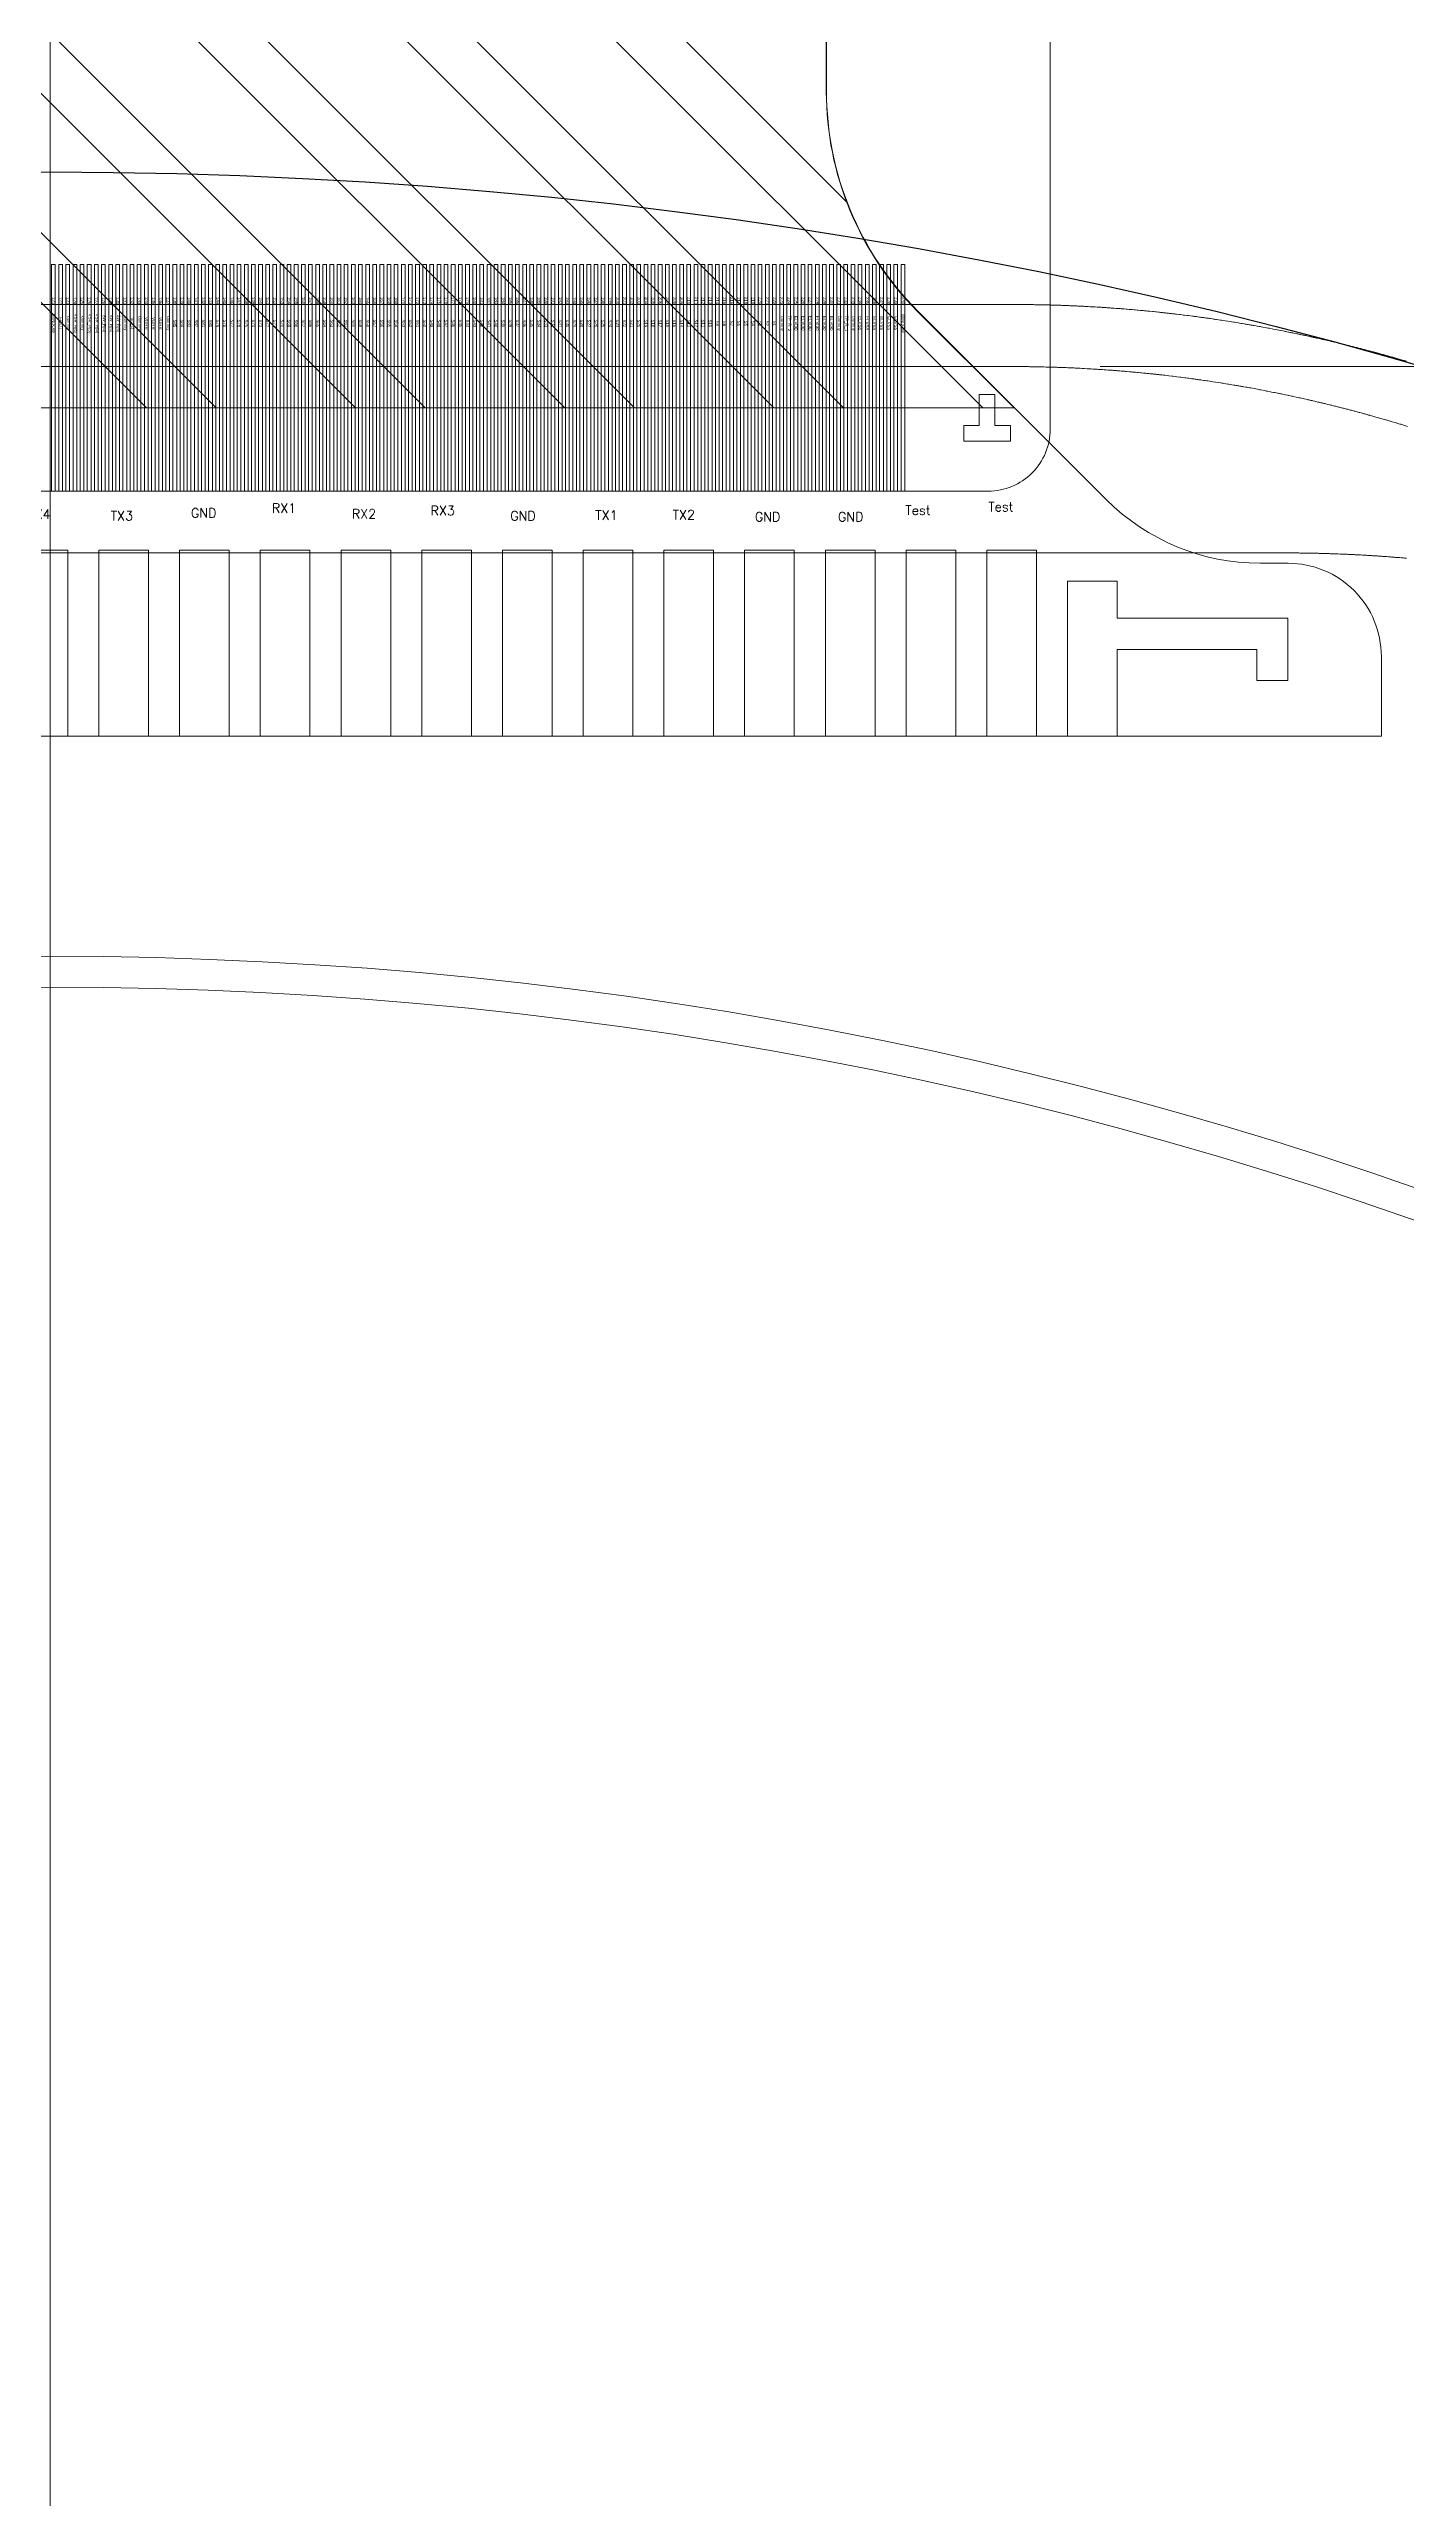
# Model space of a CAD drawing. Header units: millimetres. Extents: x 1403 to 2381, y 158 to 387.
# Drawn here: x 2272.39 to 2276.76, y 289.68 to 297.57 of the extents above; entities that cross this region are included whole.
import ezdxf
from ezdxf.enums import TextEntityAlignment as Align
from ezdxf.lldxf.tags import DXFTag

# ---------------------------------------------------------------- set-up
doc = ezdxf.new("R2010")
doc.units = ezdxf.units.MM
doc.layers.get('0').update_dxf_attribs({"lineweight": 5})
doc.layers.get('Defpoints').update_dxf_attribs({"lineweight": 5})
for name, color, linetype, lineweight in [('COF', 2, 'Continuous', 5), ('DIM', 3, 'Continuous', 5), ('Encap', 210, 'Continuous', 5), ('FPC', 50, 'Continuous', 5), ('ITO', 2, 'Continuous', 5), ('lens', 6, 'Continuous', 13)]:
    doc.layers.add(name, color=color, linetype=linetype, lineweight=lineweight)
doc.layers.add('COVER LENS', color=6, linetype='Continuous')
doc.styles.add('MBC_Arial_Font', font='arial.ttf')
doc.styles.add('RD', font='ROMAND.shx', dxfattribs={"width": 0.8})
doc.styles.get("Standard").update_dxf_attribs({"font": 'txt', "bigfont": 'gbcbig.shx'})
tags = doc.linetypes.add('CENTER', pattern=[0.6, 0.375, -0.075, 0.075, -0.075]).pattern_tags.tags
tags[10:11] = [DXFTag(74, 4), DXFTag(75, 0), DXFTag(340, '0'), DXFTag(46, 1.0), DXFTag(50, 0.0), DXFTag(44, 0.0), DXFTag(45, 0.0)]
tags[8:9] = [DXFTag(74, 4), DXFTag(75, 0), DXFTag(340, '0'), DXFTag(46, 1.0), DXFTag(50, 0.0), DXFTag(44, 0.0), DXFTag(45, 0.0)]
tags[6:7] = [DXFTag(74, 4), DXFTag(75, 0), DXFTag(340, '0'), DXFTag(46, 1.0), DXFTag(50, 0.0), DXFTag(44, 0.0), DXFTag(45, 0.0)]
tags[4:5] = [DXFTag(74, 4), DXFTag(75, 0), DXFTag(340, '0'), DXFTag(46, 1.0), DXFTag(50, 0.0), DXFTag(44, 0.0), DXFTag(45, 0.0)]
doc.dimstyles.new('DIM', dxfattribs={"dimtxt": 1.5, "dimasz": 0.8, "dimexe": 0, "dimexo": 0.5, "dimgap": 0.11, "dimtad": 0, "dimzin": 1, "dimdsep": 46, "dimtxsty": 'RD', "dimcen": 0, "dimclrd": 256, "dimclre": 256, "dimclrt": 256, "dimadec": 0, "dimazin": 0, "dimtm": 1e-09, "dimtfac": 1, "dimtofl": 0, "dimtmove": 0, "dimatfit": 3, "dimfxl": 1, "dimlwe": -1, "dimarcsym": 0})

# ---------------------------------------------------------------- blocks, each defined once
blk = doc.blocks.new('R104A3M-001-PNL-V01-C')
at = {"layer": 'Encap', "color": 1, "linetype": 'CENTER', "lineweight": 5}
blk.add_line((264.9483, 289.9158), (264.9483, 340.9087), dxfattribs=at)
at = {"layer": 'Encap', "linetype": 'Continuous', "lineweight": 5}
blk.add_lwpolyline([(260.9506, 329.9855), (268.9443, 329.9855), (268.9475, 329.9854), (268.9605, 329.9854), (268.9638, 329.9853), (268.9703, 329.9853), (268.9735, 329.9852), (268.98, 329.9852), (268.9833, 329.9851), (268.9865, 329.9851), (268.9898, 329.985), (268.993, 329.985), (268.9963, 329.9849), (268.9995, 329.9849), (269.0028, 329.9848), (269.006, 329.9848), (269.0093, 329.9847), (269.0125, 329.9846), (269.0158, 329.9846), (269.019, 329.9845), (269.0223, 329.9844), (269.0255, 329.9844), (269.0288, 329.9843), (269.032, 329.9842), (269.0353, 329.9841), (269.0385, 329.9841), (269.0417, 329.984), (269.045, 329.9839), (269.0482, 329.9838), (269.0515, 329.9837), (269.0547, 329.9836), (269.058, 329.9835), (269.0612, 329.9834), (269.0645, 329.9833), (269.0677, 329.9832), (269.071, 329.9831), (269.0742, 329.983), (269.0775, 329.9829), (269.0807, 329.9828), (269.084, 329.9827), (269.0872, 329.9826), (269.0905, 329.9824), (269.0937, 329.9823), (269.097, 329.9822), (269.1034, 329.982), (269.1067, 329.9818), (269.1099, 329.9817), (269.1132, 329.9816), (269.1164, 329.9814), (269.1197, 329.9813), (269.1229, 329.9811), (269.1262, 329.981), (269.1294, 329.9808), (269.1327, 329.9807), (269.1359, 329.9805), (269.1392, 329.9804), (269.1424, 329.9802), (269.1456, 329.9801), (269.1489, 329.9799), (269.1521, 329.9798), (269.1554, 329.9796), (269.1586, 329.9794), (269.1619, 329.9793), (269.1651, 329.9791), (269.1684, 329.9789), (269.1748, 329.9785), (269.1781, 329.9784), (269.1813, 329.9782), (269.1846, 329.978), (269.1878, 329.9778), (269.1911, 329.9776), (269.1975, 329.9772), (269.2008, 329.977), (269.204, 329.9768), (269.2073, 329.9766), (269.2105, 329.9764), (269.2138, 329.9762), (269.2202, 329.9758), (269.2235, 329.9756), (269.2267, 329.9754), (269.23, 329.9751), (269.2332, 329.9749), (269.2365, 329.9747), (269.2397, 329.9745), (269.2429, 329.9742), (269.2462, 329.974), (269.2494, 329.9738), (269.2527, 329.9735), (269.2591, 329.9731), (269.2624, 329.9728), (269.2656, 329.9726), (269.2689, 329.9723), (269.2721, 329.9721), (269.2753, 329.9718), (269.2786, 329.9716), (269.2818, 329.9713), (269.2851, 329.9711), (269.2915, 329.9705), (269.2948, 329.9703), (269.3012, 329.9697), (269.3045, 329.9695), (269.3077, 329.9692), (269.311, 329.9689), (269.3174, 329.9683)], dxfattribs=at)
at = {"layer": 'Encap', "linetype": 'CENTER', "lineweight": 5}
blk.add_circle((264.9483, 315.4122), 13.175, dxfattribs=at)
at = {"layer": 'ITO', "linetype": 'Continuous', "lineweight": 5}
blk.add_lwpolyline([(269.3166, 330.6028), (269.3135, 330.6037), (269.3104, 330.6047), (269.3042, 330.6065), (269.301, 330.6074), (269.2886, 330.611), (269.2854, 330.6119), (269.2792, 330.6137), (269.2761, 330.6145), (269.2729, 330.6154), (269.2636, 330.6181), (269.2604, 330.619), (269.2573, 330.6198), (269.2542, 330.6207), (269.251, 330.6216), (269.2479, 330.6224), (269.2448, 330.6233), (269.2416, 330.6242), (269.2385, 330.625), (269.2354, 330.6259), (269.2322, 330.6267), (269.2291, 330.6276), (269.226, 330.6284), (269.2228, 330.6293), (269.2197, 330.6301), (269.2166, 330.631), (269.2134, 330.6318), (269.2103, 330.6327), (269.2071, 330.6335), (269.204, 330.6343), (269.2009, 330.6352), (269.1977, 330.636), (269.1946, 330.6368), (269.1914, 330.6377), (269.1852, 330.6393), (269.182, 330.6401), (269.1789, 330.641), (269.1757, 330.6418), (269.1726, 330.6426), (269.1694, 330.6434), (269.1663, 330.6442), (269.1631, 330.645), (269.16, 330.6458), (269.1568, 330.6466), (269.1537, 330.6474), (269.1505, 330.6482), (269.1474, 330.649), (269.1442, 330.6498), (269.1411, 330.6506), (269.1379, 330.6514), (269.1348, 330.6522), (269.1316, 330.653), (269.1285, 330.6537), (269.1253, 330.6545), (269.1222, 330.6553), (269.119, 330.6561), (269.1159, 330.6568), (269.1095, 330.6584), (269.1064, 330.6591), (269.1032, 330.6599), (269.1001, 330.6607), (269.0969, 330.6614), (269.0938, 330.6622), (269.0906, 330.6629), (269.0874, 330.6637), (269.0843, 330.6644), (269.0811, 330.6652), (269.0779, 330.6659), (269.0748, 330.6667), (269.0716, 330.6674), (269.0685, 330.6682), (269.0621, 330.6696), (269.059, 330.6704), (269.0526, 330.6718), (269.0495, 330.6725), (269.0463, 330.6733), (269.0431, 330.674), (269.04, 330.6747), (269.0304, 330.6768), (269.0273, 330.6775), (269.0241, 330.6782), (269.0209, 330.679), (269.0178, 330.6797), (269.0114, 330.6811), (269.0082, 330.6817), (269.0051, 330.6824), (268.9955, 330.6845), (268.9924, 330.6852), (268.9892, 330.6859), (268.986, 330.6865), (268.9828, 330.6872), (268.9797, 330.6879), (268.9765, 330.6886), (268.9733, 330.6892), (268.9669, 330.6906), (268.9638, 330.6912), (268.9574, 330.6926), (268.9542, 330.6932), (268.951, 330.6939), (268.9478, 330.6945), (268.9447, 330.6952), (268.9415, 330.6958), (268.9383, 330.6965), (268.9319, 330.6977), (268.9287, 330.6984), (268.9256, 330.699), (268.9224, 330.6996), (268.9192, 330.7003), (268.9096, 330.7021), (268.9064, 330.7028), (268.9, 330.704), (268.8969, 330.7046), (268.8873, 330.7064), (268.8841, 330.7071), (268.8745, 330.7089), (268.8713, 330.7094), (268.8489, 330.7136), (268.8457, 330.7141), (268.8426, 330.7147), (268.8362, 330.7159), (268.833, 330.7164), (268.8266, 330.7176), (268.8234, 330.7181), (268.8202, 330.7187), (268.817, 330.7192), (268.8138, 330.7198), (268.8106, 330.7203), (268.8074, 330.7209), (268.8041, 330.7214), (268.8009, 330.722), (268.7977, 330.7225), (268.7945, 330.7231), (268.7881, 330.7241), (268.7849, 330.7247), (268.7785, 330.7257), (268.7753, 330.7263), (268.7625, 330.7283), (268.7593, 330.7289), (268.7529, 330.7299), (268.7496, 330.7304), (268.724, 330.7344), (268.7207, 330.7349), (268.7175, 330.7353), (268.7047, 330.7373), (268.7015, 330.7377), (268.6983, 330.7382), (268.695, 330.7387), (268.6918, 330.7391), (268.6854, 330.7401), (268.6822, 330.7405), (268.679, 330.741), (268.6757, 330.7414), (268.6725, 330.7419), (268.6693, 330.7423), (268.6661, 330.7428), (268.6629, 330.7432), (268.6597, 330.7437), (268.6564, 330.7441), (268.6532, 330.7445), (268.65, 330.745), (268.6436, 330.7458), (268.6403, 330.7463), (268.6339, 330.7471), (268.6307, 330.7476), (268.6274, 330.748), (268.6146, 330.7496), (268.6113, 330.75), (268.6017, 330.7512), (268.5984, 330.7516), (268.5888, 330.7528), (268.5855, 330.7532), (268.5759, 330.7544), (268.5726, 330.7548), (268.5694, 330.7551), (268.563, 330.7559), (268.5597, 330.7563), (268.5565, 330.7566), (268.5533, 330.757), (268.55, 330.7574), (268.5468, 330.7577), (268.5436, 330.7581), (268.5404, 330.7584), (268.5371, 330.7588), (268.5339, 330.7591), (268.5307, 330.7595), (268.5274, 330.7598), (268.5242, 330.7602), (268.521, 330.7605), (268.5177, 330.7609), (268.5113, 330.7615), (268.508, 330.7619), (268.5016, 330.7625), (268.4983, 330.7629), (268.4887, 330.7638), (268.4854, 330.7641), (268.4822, 330.7645), (268.4789, 330.7648), (268.4725, 330.7654), (268.4692, 330.7657), (268.4628, 330.7663), (268.4595, 330.7666), (268.4531, 330.7672), (268.4498, 330.7675), (268.4434, 330.7681), (268.4401, 330.7683), (268.4337, 330.7689), (268.4304, 330.7692), (268.4272, 330.7695), (268.4239, 330.7697), (268.4175, 330.7703), (268.4142, 330.7705), (268.4078, 330.7711), (268.4045, 330.7713), (268.4013, 330.7716), (268.398, 330.7718), (268.3948, 330.7721), (268.3916, 330.7723), (268.3883, 330.7726), (268.3851, 330.7728), (268.3818, 330.7731), (268.3754, 330.7735), (268.3721, 330.7738), (268.3689, 330.774), (268.3656, 330.7742), (268.3624, 330.7745), (268.3592, 330.7747), (268.3559, 330.7749), (268.3527, 330.7751), (268.3494, 330.7754), (268.3462, 330.7756), (268.3429, 330.7758), (268.3365, 330.7762), (268.3332, 330.7764), (268.33, 330.7766), (268.3267, 330.7768), (268.3235, 330.777), (268.3202, 330.7772), (268.3138, 330.7776), (268.3105, 330.7778), (268.3073, 330.778), (268.304, 330.7782), (268.3008, 330.7784), (268.2975, 330.7785), (268.2911, 330.7789), (268.2878, 330.7791), (268.2846, 330.7793), (268.2813, 330.7794), (268.2781, 330.7796), (268.2748, 330.7798), (268.2716, 330.7799), (268.2683, 330.7801), (268.2651, 330.7802), (268.2619, 330.7804), (268.2586, 330.7805), (268.2554, 330.7807), (268.2521, 330.7808), (268.2489, 330.781), (268.2456, 330.7811), (268.2424, 330.7813), (268.2391, 330.7814), (268.2359, 330.7816), (268.2326, 330.7817), (268.2294, 330.7818), (268.2261, 330.782), (268.2197, 330.7822), (268.2164, 330.7823), (268.2132, 330.7824), (268.2099, 330.7826), (268.2067, 330.7827), (268.2034, 330.7828), (268.2002, 330.7829), (268.1969, 330.783), (268.1937, 330.7831), (268.1904, 330.7832), (268.1872, 330.7833), (268.1839, 330.7834), (268.1807, 330.7835), (268.1774, 330.7836), (268.1742, 330.7837), (268.1709, 330.7838), (268.1677, 330.7839), (268.1644, 330.784), (268.1612, 330.7841), (268.158, 330.7841), (268.1547, 330.7842), (268.1515, 330.7843), (268.1482, 330.7844), (268.145, 330.7844), (268.1417, 330.7845), (268.1385, 330.7846), (268.1352, 330.7846), (268.132, 330.7847), (268.1287, 330.7848), (268.1255, 330.7848), (268.1222, 330.7849), (268.119, 330.7849), (268.1157, 330.785), (268.1125, 330.785), (268.1092, 330.7851), (268.106, 330.7851), (268.1027, 330.7852), (268.0962, 330.7852), (268.093, 330.7853), (268.0865, 330.7853), (268.0832, 330.7854), (268.0702, 330.7854), (268.067, 330.7855), (261.828, 330.7855)], dxfattribs=at)
blk = doc.blocks.new('R104A3M-001-Fom-V01-A')
at = {"layer": 'DIM', "color": 32, "lineweight": 5}
blk.add_lwpolyline([(4.3719, 14.9806), (4.3657, 14.9826), (4.3626, 14.9835), (4.3595, 14.9845), (4.3564, 14.9854), (4.3533, 14.9864), (4.3502, 14.9873), (4.3471, 14.9883), (4.3409, 14.9901), (4.3378, 14.9911), (4.3356, 14.9917), (4.3324, 14.9927), (4.3222, 14.9957), (4.3191, 14.9967), (4.3166, 14.9974), (4.3134, 14.9983), (4.3066, 15.0003), (4.3035, 15.0013), (4.301, 15.002), (4.2978, 15.0029), (4.2854, 15.0065), (4.2822, 15.0074), (4.2781, 15.0086), (4.2758, 15.0092), (4.2697, 15.0109), (4.2604, 15.0136), (4.2601, 15.0137), (4.2562, 15.0147), (4.251, 15.0162), (4.2507, 15.0163), (4.2468, 15.0173), (4.2416, 15.0188), (4.2413, 15.0189), (4.2374, 15.0199), (4.235, 15.0206), (4.2318, 15.0214), (4.228, 15.0225), (4.2257, 15.0231), (4.2225, 15.024), (4.2186, 15.025), (4.2162, 15.0257), (4.213, 15.0265), (4.2099, 15.0274), (4.2096, 15.0275), (4.2029, 15.0292), (4.2005, 15.0299), (4.2002, 15.03), (4.1943, 15.0315), (4.1911, 15.0324), (4.1877, 15.0333), (4.1816, 15.0348), (4.1785, 15.0357), (4.1782, 15.0358), (4.1751, 15.0366), (4.1719, 15.0374), (4.1688, 15.0382), (4.1656, 15.039), (4.1625, 15.0398), (4.1593, 15.0406), (4.1562, 15.0414), (4.153, 15.0422), (4.1499, 15.043), (4.1467, 15.0438), (4.1436, 15.0446), (4.1404, 15.0454), (4.1373, 15.0462), (4.137, 15.0462), (4.1339, 15.0469), (4.1278, 15.0485), (4.1247, 15.0493), (4.1244, 15.0493), (4.1213, 15.05), (4.1149, 15.0516), (4.1118, 15.0523), (4.1057, 15.0539), (4.1055, 15.0539), (4.1023, 15.0546), (4.0992, 15.0554), (4.0967, 15.056), (4.0928, 15.0569), (4.0897, 15.0576), (4.0872, 15.0583), (4.0833, 15.0591), (4.0802, 15.0599), (4.077, 15.0606), (4.0739, 15.0614), (4.0675, 15.0628), (4.0644, 15.0636), (4.0609, 15.0644), (4.0549, 15.0657), (4.0524, 15.0664), (4.0514, 15.0666), (4.0483, 15.0673), (4.0387, 15.0694), (4.0356, 15.0701), (4.0302, 15.0713), (4.0263, 15.0722), (4.0261, 15.0723), (4.0233, 15.0729), (4.0195, 15.0736), (4.0134, 15.075), (4.0038, 15.0771), (4.0011, 15.0777), (3.9979, 15.0783), (3.9911, 15.0798), (3.9884, 15.0804), (3.9852, 15.081), (3.9783, 15.0825), (3.9752, 15.0831), (3.9693, 15.0844), (3.9661, 15.085), (3.9629, 15.0857), (3.9591, 15.0864), (3.956, 15.0871), (3.9534, 15.0876), (3.9502, 15.0883), (3.9438, 15.0895), (3.9401, 15.0903), (3.9399, 15.0903), (3.9343, 15.0914), (3.9311, 15.0921), (3.9215, 15.0939), (3.9183, 15.0946), (3.9143, 15.0953), (3.9112, 15.0959), (3.8992, 15.0982), (3.896, 15.0989), (3.8924, 15.0996), (3.8892, 15.1001), (3.8668, 15.1043), (3.863, 15.1049), (3.8569, 15.106), (3.8541, 15.1066), (3.8509, 15.1071), (3.8445, 15.1083), (3.8413, 15.1088), (3.8381, 15.1094), (3.8349, 15.1099), (3.8317, 15.1105), (3.8285, 15.111), (3.8257, 15.1115), (3.8224, 15.112), (3.8188, 15.1127), (3.8156, 15.1132), (3.8124, 15.1138), (3.806, 15.1148), (3.8028, 15.1154), (3.7964, 15.1164), (3.7932, 15.117), (3.7804, 15.119), (3.7772, 15.1196), (3.7742, 15.12), (3.7709, 15.1205), (3.7453, 15.1245), (3.745, 15.1246), (3.7414, 15.125), (3.7286, 15.127), (3.7254, 15.1274), (3.7196, 15.1283), (3.7193, 15.1284), (3.7157, 15.1288), (3.7093, 15.1298), (3.7061, 15.1302), (3.7033, 15.1307), (3.7, 15.1311), (3.6964, 15.1316), (3.6932, 15.132), (3.69, 15.1325), (3.6868, 15.1329), (3.684, 15.1334), (3.6837, 15.1334), (3.6771, 15.1342), (3.6739, 15.1347), (3.6679, 15.1355), (3.6646, 15.136), (3.6578, 15.1368), (3.655, 15.1373), (3.6547, 15.1373), (3.6419, 15.1389), (3.6386, 15.1393), (3.629, 15.1405), (3.6257, 15.1409), (3.6161, 15.1421), (3.6128, 15.1425), (3.6032, 15.1437), (3.603, 15.1437), (3.5994, 15.1441), (3.5903, 15.1452), (3.5901, 15.1452), (3.5865, 15.1456), (3.5806, 15.1463), (3.5804, 15.1463), (3.5768, 15.1467), (3.5736, 15.1471), (3.5708, 15.1473), (3.5675, 15.1477), (3.5639, 15.1481), (3.561, 15.1484), (3.5577, 15.1487), (3.5542, 15.1492), (3.5514, 15.1494), (3.5481, 15.1498), (3.5417, 15.1504), (3.5384, 15.1508), (3.532, 15.1514), (3.5287, 15.1518), (3.522, 15.1524), (3.5157, 15.153), (3.5125, 15.1534), (3.5122, 15.1534), (3.5058, 15.154), (3.5025, 15.1543), (3.4961, 15.1549), (3.4928, 15.1552), (3.4864, 15.1558), (3.4831, 15.1561), (3.4797, 15.1565), (3.4764, 15.1567), (3.467, 15.1575), (3.4637, 15.1578), (3.4635, 15.1579), (3.4602, 15.1581), (3.4538, 15.1587), (3.4505, 15.1589), (3.4441, 15.1595), (3.4408, 15.1597), (3.4376, 15.16), (3.4343, 15.1602), (3.431, 15.1605), (3.428, 15.1607), (3.4247, 15.161), (3.4215, 15.1612), (3.4182, 15.1615), (3.4118, 15.1619), (3.4085, 15.1622), (3.4083, 15.1622), (3.4019, 15.1626), (3.3986, 15.1629), (3.3953, 15.1631), (3.3891, 15.1635), (3.3858, 15.1638), (3.3856, 15.1638), (3.3823, 15.164), (3.3759, 15.1644), (3.3726, 15.1646), (3.3694, 15.1648), (3.3661, 15.165), (3.3629, 15.1652), (3.3596, 15.1654), (3.3532, 15.1658), (3.3499, 15.166), (3.3467, 15.1662), (3.3434, 15.1664), (3.3433, 15.1664), (3.34, 15.1665), (3.3305, 15.1671), (3.3272, 15.1673), (3.3271, 15.1673), (3.3238, 15.1674), (3.3175, 15.1678), (3.3174, 15.1678), (3.3142, 15.1679), (3.3109, 15.1681), (3.3075, 15.1682), (3.3044, 15.1684), (3.3011, 15.1685), (3.2979, 15.1687), (3.2946, 15.1688), (3.2914, 15.169), (3.2881, 15.1691), (3.2849, 15.1693), (3.2816, 15.1694), (3.2784, 15.1696), (3.2783, 15.1696), (3.272, 15.1698), (3.2687, 15.17), (3.2652, 15.1701), (3.2621, 15.1702), (3.2558, 15.1704), (3.2525, 15.1706), (3.2522, 15.1706), (3.2491, 15.1707), (3.2457, 15.1708), (3.2426, 15.1709), (3.2392, 15.171), (3.2361, 15.1711), (3.2327, 15.1712), (3.2296, 15.1713), (3.2262, 15.1714), (3.2231, 15.1715), (3.2197, 15.1716), (3.2166, 15.1717), (3.2132, 15.1718), (3.2101, 15.1719), (3.2098, 15.1719), (3.2067, 15.1719), (3.2004, 15.1721), (3.197, 15.1722), (3.1969, 15.1722), (3.1937, 15.1722), (3.1874, 15.1724), (3.1871, 15.1724), (3.1838, 15.1724), (3.1775, 15.1726), (3.1774, 15.1726), (3.1742, 15.1726), (3.1709, 15.1727), (3.1677, 15.1727), (3.1644, 15.1728), (3.1612, 15.1728), (3.1579, 15.1729), (3.1547, 15.1729), (3.1514, 15.173), (3.1448, 15.173), (3.1416, 15.1731), (3.1352, 15.1731), (3.1319, 15.1732), (3.1188, 15.1732), (3.1156, 15.1733), (-3.1171, 15.1733)], dxfattribs=at)
blk = doc.blocks.new('R104A3M-002-COF-V01-C')
at = {"layer": 'COF', "color": 4}
blk.add_lwpolyline([(532.5433, -65.0132), (526.4759, -65.0132, 0.414214), (526.2759, -65.2132), (526.2759, -67.9069, -0.26363), (526.1786, -68.0784), (524.7526, -68.9327, 0.26363), (524.5096, -69.3617), (524.5096, -72.2351, -0.201366), (524.4497, -72.3779), (523.2514, -73.5537, 0.201366), (523.1915, -73.6964), (523.1915, -76.3515, 0.414214), (523.3915, -76.5515), (535.6276, -76.5515, 0.414214), (535.8276, -76.3515), (535.8276, -73.6964, 0.201366), (535.7677, -73.5537), (534.5695, -72.3779, -0.201366), (534.5096, -72.2351), (534.5096, -69.3617, 0.26363), (534.2665, -68.9327), (532.8405, -68.0784, -0.26363), (532.7433, -67.9069), (532.7433, -65.2132, 0.414214)], format="xyb", close=True, dxfattribs=at)
at = {"layer": 'COF'}
for points in [[(526.7567, -65.7432), (526.7447, -65.7432), (526.7447, -65.0132), (526.7567, -65.0132)], [(526.7797, -65.7432), (526.7797, -65.0132), (526.7677, -65.0132), (526.7677, -65.7432)], [(526.8027, -65.7432), (526.8027, -65.0132), (526.7907, -65.0132), (526.7907, -65.7432)], [(526.8256, -65.7432), (526.8136, -65.7432), (526.8136, -65.0132), (526.8256, -65.0132)], [(526.8486, -65.7432), (526.8366, -65.7432), (526.8366, -65.0132), (526.8486, -65.0132)], [(526.8716, -65.0132), (526.8596, -65.0132), (526.8596, -65.7432), (526.8716, -65.7432)], [(526.8946, -65.0132), (526.8826, -65.0132), (526.8826, -65.7432), (526.8946, -65.7432)], [(526.9056, -65.0132), (526.9176, -65.0132), (526.9176, -65.7432), (526.9056, -65.7432)], [(526.9286, -65.0132), (526.9286, -65.7432), (526.9406, -65.7432), (526.9406, -65.0132)], [(526.9636, -65.0132), (526.9636, -65.7432), (526.9516, -65.7432), (526.9516, -65.0132)], [(526.9866, -65.0132), (526.9746, -65.0132), (526.9746, -65.7432), (526.9866, -65.7432)], [(527.0096, -65.0132), (527.0096, -65.7432), (526.9976, -65.7432), (526.9976, -65.0132)], [(527.0326, -65.0132), (527.0326, -65.7432), (527.0206, -65.7432), (527.0206, -65.0132)], [(527.0556, -65.0132), (527.0556, -65.7432), (527.0436, -65.7432), (527.0436, -65.0132)], [(527.0785, -65.0132), (527.0785, -65.7432), (527.0665, -65.7432), (527.0665, -65.0132)], [(527.1015, -65.0132), (527.1015, -65.7432), (527.0895, -65.7432), (527.0895, -65.0132)], [(527.1245, -65.0132), (527.1125, -65.0132), (527.1125, -65.7432), (527.1245, -65.7432)], [(527.1475, -65.0132), (527.1475, -65.7432), (527.1355, -65.7432), (527.1355, -65.0132)], [(527.1705, -65.0132), (527.1585, -65.0132), (527.1585, -65.7432), (527.1705, -65.7432)], [(527.1935, -65.0132), (527.1935, -65.7432), (527.1815, -65.7432), (527.1815, -65.0132)], [(527.2165, -65.0132), (527.2045, -65.0132), (527.2045, -65.7432), (527.2165, -65.7432)], [(527.2395, -65.0132), (527.2275, -65.0132), (527.2275, -65.7432), (527.2395, -65.7432)], [(527.2625, -65.0132), (527.2505, -65.0132), (527.2505, -65.7432), (527.2625, -65.7432)], [(527.2855, -65.0132), (527.2735, -65.0132), (527.2735, -65.7432), (527.2855, -65.7432)], [(527.3085, -65.0132), (527.3085, -65.7432), (527.2965, -65.7432), (527.2965, -65.0132)], [(527.3314, -65.0132), (527.3314, -65.7432), (527.3194, -65.7432), (527.3194, -65.0132)], [(527.3544, -65.0132), (527.3544, -65.7432), (527.3424, -65.7432), (527.3424, -65.0132)], [(527.3774, -65.0132), (527.3654, -65.0132), (527.3654, -65.7432), (527.3774, -65.7432)], [(527.4004, -65.0132), (527.3884, -65.0132), (527.3884, -65.7432), (527.4004, -65.7432)], [(527.4234, -65.0132), (527.4114, -65.0132), (527.4114, -65.7432), (527.4234, -65.7432)], [(527.4464, -65.0132), (527.4344, -65.0132), (527.4344, -65.7432), (527.4464, -65.7432)], [(527.4694, -65.0132), (527.4574, -65.0132), (527.4574, -65.7432), (527.4694, -65.7432)], [(527.4924, -65.0132), (527.4924, -65.7432), (527.4804, -65.7432), (527.4804, -65.0132)], [(527.5154, -65.0132), (527.5154, -65.7432), (527.5034, -65.7432), (527.5034, -65.0132)], [(527.5384, -65.0132), (527.5384, -65.7432), (527.5264, -65.7432), (527.5264, -65.0132)], [(527.5614, -65.0132), (527.5614, -65.7432), (527.5494, -65.7432), (527.5494, -65.0132)], [(527.5843, -65.0132), (527.5723, -65.0132), (527.5723, -65.7432), (527.5843, -65.7432)], [(527.6073, -65.0132), (527.6073, -65.7432), (527.5953, -65.7432), (527.5953, -65.0132)], [(527.6303, -65.0132), (527.6183, -65.0132), (527.6183, -65.7432), (527.6303, -65.7432)], [(527.6533, -65.0132), (527.6413, -65.0132), (527.6413, -65.7432), (527.6533, -65.7432)], [(527.6763, -65.0132), (527.6763, -65.7432), (527.6643, -65.7432), (527.6643, -65.0132)], [(527.6993, -65.0132), (527.6873, -65.0132), (527.6873, -65.7432), (527.6993, -65.7432)], [(527.7223, -65.0132), (527.7223, -65.7432), (527.7103, -65.7432), (527.7103, -65.0132)], [(527.7453, -65.0132), (527.7333, -65.0132), (527.7333, -65.7432), (527.7453, -65.7432)], [(527.7683, -65.0132), (527.7563, -65.0132), (527.7563, -65.7432), (527.7683, -65.7432)], [(527.7913, -65.0132), (527.7913, -65.7432), (527.7793, -65.7432), (527.7793, -65.0132)], [(527.8142, -65.0132), (527.8022, -65.0132), (527.8022, -65.7432), (527.8142, -65.7432)], [(527.8372, -65.0132), (527.8372, -65.7432), (527.8252, -65.7432), (527.8252, -65.0132)], [(527.8602, -65.0132), (527.8602, -65.7432), (527.8482, -65.7432), (527.8482, -65.0132)], [(527.8832, -65.0132), (527.8712, -65.0132), (527.8712, -65.7432), (527.8832, -65.7432)], [(527.9062, -65.0132), (527.8942, -65.0132), (527.8942, -65.7432), (527.9062, -65.7432)], [(527.9292, -65.0132), (527.9292, -65.7432), (527.9172, -65.7432), (527.9172, -65.0132)], [(527.9522, -65.0132), (527.9522, -65.7432), (527.9402, -65.7432), (527.9402, -65.0132)], [(527.9752, -65.0132), (527.9632, -65.0132), (527.9632, -65.7432), (527.9752, -65.7432)], [(527.9982, -65.0132), (527.9862, -65.0132), (527.9862, -65.7432), (527.9982, -65.7432)], [(528.0212, -65.0132), (528.0092, -65.0132), (528.0092, -65.7432), (528.0212, -65.7432)], [(528.0442, -65.0132), (528.0322, -65.0132), (528.0322, -65.7432), (528.0442, -65.7432)], [(528.0671, -65.0132), (528.0671, -65.7432), (528.0551, -65.7432), (528.0551, -65.0132)], [(528.0901, -65.0132), (528.0781, -65.0132), (528.0781, -65.7432), (528.0901, -65.7432)], [(528.1131, -65.0132), (528.1011, -65.0132), (528.1011, -65.7432), (528.1131, -65.7432)], [(528.1361, -65.0132), (528.1241, -65.0132), (528.1241, -65.7432), (528.1361, -65.7432)], [(528.1591, -65.0132), (528.1591, -65.7432), (528.1471, -65.7432), (528.1471, -65.0132)], [(528.1821, -65.0132), (528.1821, -65.7432), (528.1701, -65.7432), (528.1701, -65.0132)], [(528.2051, -65.0132), (528.1931, -65.0132), (528.1931, -65.7432), (528.2051, -65.7432)], [(528.2281, -65.0132), (528.2161, -65.0132), (528.2161, -65.7432), (528.2281, -65.7432)], [(528.2511, -65.0132), (528.2391, -65.0132), (528.2391, -65.7432), (528.2511, -65.7432)], [(528.2741, -65.0132), (528.2741, -65.7432), (528.2621, -65.7432), (528.2621, -65.0132)], [(528.2971, -65.0132), (528.2851, -65.0132), (528.2851, -65.7432), (528.2971, -65.7432)], [(528.32, -65.0132), (528.32, -65.7432), (528.308, -65.7432), (528.308, -65.0132)], [(528.343, -65.0132), (528.343, -65.7432), (528.331, -65.7432), (528.331, -65.0132)], [(528.366, -65.0132), (528.366, -65.7432), (528.354, -65.7432), (528.354, -65.0132)], [(528.389, -65.0132), (528.377, -65.0132), (528.377, -65.7432), (528.389, -65.7432)], [(528.412, -65.0132), (528.412, -65.7432), (528.4, -65.7432), (528.4, -65.0132)], [(528.435, -65.0132), (528.435, -65.7432), (528.423, -65.7432), (528.423, -65.0132)], [(528.458, -65.0132), (528.458, -65.7432), (528.446, -65.7432), (528.446, -65.0132)], [(528.481, -65.0132), (528.469, -65.0132), (528.469, -65.7432), (528.481, -65.7432)], [(528.504, -65.0132), (528.492, -65.0132), (528.492, -65.7432), (528.504, -65.7432)], [(528.527, -65.0132), (528.527, -65.7432), (528.515, -65.7432), (528.515, -65.0132)], [(528.55, -65.0132), (528.55, -65.7432), (528.538, -65.7432), (528.538, -65.0132)], [(528.5729, -65.0132), (528.5609, -65.0132), (528.5609, -65.7432), (528.5729, -65.7432)], [(528.5959, -65.0132), (528.5959, -65.7432), (528.5839, -65.7432), (528.5839, -65.0132)], [(528.6189, -65.0132), (528.6069, -65.0132), (528.6069, -65.7432), (528.6189, -65.7432)], [(528.6419, -65.0132), (528.6299, -65.0132), (528.6299, -65.7432), (528.6419, -65.7432)], [(528.6649, -65.0132), (528.6649, -65.7432), (528.6529, -65.7432), (528.6529, -65.0132)], [(528.6879, -65.0132), (528.6759, -65.0132), (528.6759, -65.7432), (528.6879, -65.7432)], [(528.7109, -65.0132), (528.7109, -65.7432), (528.6989, -65.7432), (528.6989, -65.0132)], [(528.7339, -65.0132), (528.7339, -65.7432), (528.7219, -65.7432), (528.7219, -65.0132)], [(528.7569, -65.0132), (528.7449, -65.0132), (528.7449, -65.7432), (528.7569, -65.7432)], [(528.7799, -65.0132), (528.7799, -65.7432), (528.7679, -65.7432), (528.7679, -65.0132)], [(528.8029, -65.0132), (528.8029, -65.7432), (528.7909, -65.7432), (528.7909, -65.0132)], [(528.8258, -65.0132), (528.8138, -65.0132), (528.8138, -65.7432), (528.8258, -65.7432)], [(528.8488, -65.0132), (528.8368, -65.0132), (528.8368, -65.7432), (528.8488, -65.7432)], [(528.8718, -65.0132), (528.8718, -65.7432), (528.8598, -65.7432), (528.8598, -65.0132)], [(528.8948, -65.0132), (528.8828, -65.0132), (528.8828, -65.7432), (528.8948, -65.7432)], [(528.9178, -65.0132), (528.9178, -65.7432), (528.9058, -65.7432), (528.9058, -65.0132)], [(528.9408, -65.0132), (528.9288, -65.0132), (528.9288, -65.7432), (528.9408, -65.7432)], [(528.9638, -65.0132), (528.9518, -65.0132), (528.9518, -65.7432), (528.9638, -65.7432)], [(528.9868, -65.0132), (528.9868, -65.7432), (528.9748, -65.7432), (528.9748, -65.0132)], [(529.0098, -65.0132), (529.0098, -65.7432), (528.9978, -65.7432), (528.9978, -65.0132)], [(529.0328, -65.0132), (529.0208, -65.0132), (529.0208, -65.7432), (529.0328, -65.7432)], [(529.0558, -65.0132), (529.0438, -65.0132), (529.0438, -65.7432), (529.0558, -65.7432)], [(529.0787, -65.0132), (529.0787, -65.7432), (529.0667, -65.7432), (529.0667, -65.0132)], [(529.1017, -65.0132), (529.0897, -65.0132), (529.0897, -65.7432), (529.1017, -65.7432)], [(529.1477, -65.0132), (529.1357, -65.0132), (529.1357, -65.7432), (529.1477, -65.7432)], [(529.1707, -65.0132), (529.1587, -65.0132), (529.1587, -65.7432), (529.1707, -65.7432)], [(529.1937, -65.0132), (529.1817, -65.0132), (529.1817, -65.7432), (529.1937, -65.7432)], [(529.2397, -65.0132), (529.2277, -65.0132), (529.2277, -65.7432), (529.2397, -65.7432)], [(529.2857, -65.0132), (529.2737, -65.0132), (529.2737, -65.7432), (529.2857, -65.7432)], [(529.3087, -65.0132), (529.2967, -65.0132), (529.2967, -65.7432), (529.3087, -65.7432)], [(529.3316, -65.0132), (529.3196, -65.0132), (529.3196, -65.7432), (529.3316, -65.7432)], [(529.3546, -65.0132), (529.3426, -65.0132), (529.3426, -65.7432), (529.3546, -65.7432)], [(529.3776, -65.0132), (529.3656, -65.0132), (529.3656, -65.7432), (529.3776, -65.7432)], [(529.3886, -65.0132), (529.4006, -65.0132), (529.4006, -65.7432), (529.3886, -65.7432)], [(529.4236, -65.0132), (529.4116, -65.0132), (529.4116, -65.7432), (529.4236, -65.7432)], [(529.4346, -65.0132), (529.4466, -65.0132), (529.4466, -65.7432), (529.4346, -65.7432)], [(529.4696, -65.0132), (529.4696, -65.7432), (529.4576, -65.7432), (529.4576, -65.0132)], [(526.5046, -65.2243), (526.5046, -65.3243), (526.4546, -65.3243), (526.4546, -65.2243), (526.4046, -65.2243), (526.4046, -65.1743), (526.5546, -65.1743), (526.5546, -65.2243)]]:
    blk.add_lwpolyline(points, close=True, dxfattribs=at)
at = {"layer": 'COF', "color": 1}
for points in [[(529.1247, -65.0132), (529.1127, -65.0132), (529.1127, -65.7432), (529.1247, -65.7432)], [(529.2167, -65.0132), (529.2047, -65.0132), (529.2047, -65.7432), (529.2167, -65.7432)], [(529.2627, -65.0132), (529.2627, -65.7432), (529.2507, -65.7432), (529.2507, -65.0132)]]:
    blk.add_lwpolyline(points, close=True, dxfattribs=at)
at = {"layer": 'COF'}
for points in [[(529.4926, -65.7432), (529.4806, -65.7432), (529.4806, -65.0132), (529.4926, -65.0132)], [(529.4926, -65.0132), (529.4926, -65.7432)]]:
    blk.add_lwpolyline(points, dxfattribs=at)
at = {"layer": 'COF', "color": 6, "ltscale": 10, "style": 'MBC_Arial_Font'}
for s, p in [('WINDOW', (526.7554, -65.5534)), ('ELVSS', (526.7784, -65.5534)), ('ELVSS', (526.8013, -65.5534)), ('ELVSS', (526.8243, -65.5534)), ('ELVSS', (526.8473, -65.5534)), ('ELVSS', (526.8703, -65.5534)), ('ELVSS', (526.8933, -65.5534)), ('Dummy', (526.9134, -65.5534)), ('TP_R_1', (526.9366, -65.5534)), ('Dummy', (526.9593, -65.5534)), ('ELVDD', (526.9853, -65.5534)), ('ELVDD', (527.0083, -65.5534)), ('ELVDD', (527.0313, -65.5534)), ('ELVDD', (527.0542, -65.5534)), ('ELVDD', (527.0772, -65.5534)), ('ELVDD', (527.1002, -65.5534)), ('TP_R_2', (527.1205, -65.5534)), ('Dummy', (527.1433, -65.5534)), ('S1', (527.1692, -65.5534)), ('S2', (527.1922, -65.5534)), ('S3', (527.2152, -65.5534)), ('S4', (527.2382, -65.5534)), ('S5', (527.2612, -65.5534)), ('S6', (527.2842, -65.5534)), ('S7', (527.3071, -65.5534)), ('S8', (527.3301, -65.5534)), ('S9', (527.3531, -65.5534)), ('S10', (527.3761, -65.5534)), ('S11', (527.3991, -65.5534)), ('S12', (527.4221, -65.5534)), ('S13', (527.4451, -65.5534)), ('S14', (527.4681, -65.5534)), ('S15', (527.4911, -65.5534)), ('S16', (527.5141, -65.5534)), ('S17', (527.5371, -65.5534)), ('S18', (527.56, -65.5534)), ('S19', (527.583, -65.5534)), ('S20', (527.606, -65.5534)), ('S21', (527.629, -65.5534)), ('S22', (527.652, -65.5534)), ('S23', (527.675, -65.5534)), ('S24', (527.698, -65.5534)), ('S25', (527.721, -65.5534)), ('S26', (527.744, -65.5534)), ('S27', (527.767, -65.5534)), ('S28', (527.79, -65.5534)), ('S29', (527.8129, -65.5534)), ('S30', (527.8359, -65.5534)), ('S31', (527.8589, -65.5534)), ('S32', (527.8819, -65.5534)), ('S33', (527.9049, -65.5534)), ('S34', (527.9279, -65.5534)), ('S35', (527.9509, -65.5534)), ('S36', (527.9739, -65.5534)), ('S37', (527.9969, -65.5534)), ('S38', (528.0199, -65.5534)), ('S39', (528.0428, -65.5534)), ('S40', (528.0658, -65.5534)), ('S41', (528.0888, -65.5534)), ('S42', (528.1118, -65.5534)), ('S43', (528.1348, -65.5534)), ('S44', (528.1578, -65.5534)), ('S45', (528.1808, -65.5534)), ('S46', (528.2038, -65.5534)), ('S47', (528.2268, -65.5534)), ('S48', (528.2498, -65.5534)), ('S49', (528.2728, -65.5534)), ('S50', (528.2958, -65.5534)), ('S51', (528.3187, -65.5534)), ('S52', (528.3417, -65.5534)), ('S53', (528.3647, -65.5534)), ('S54', (528.3877, -65.5534)), ('S55', (528.4107, -65.5534)), ('S56', (528.4337, -65.5534)), ('S57', (528.4567, -65.5534)), ('S58', (528.4797, -65.5534)), ('S59', (528.5027, -65.5534)), ('S60', (528.5257, -65.5534)), ('S61', (528.5486, -65.5534)), ('S62', (528.5716, -65.5534)), ('S63', (528.5946, -65.5534)), ('S64', (528.6176, -65.5534)), ('S65', (528.6406, -65.5534)), ('S66', (528.6636, -65.5534)), ('S67', (528.6866, -65.5534)), ('S68', (528.7096, -65.5534)), ('S69', (528.7326, -65.5534)), ('S70', (528.7556, -65.5534)), ('S71', (528.7786, -65.5534)), ('S72', (528.8015, -65.5534)), ('S73', (528.8245, -65.5534)), ('S74', (528.8475, -65.5534)), ('S75', (528.8705, -65.5534)), ('S76', (528.8935, -65.5534)), ('S77', (528.9165, -65.5534)), ('S78', (528.9395, -65.5534)), ('S79', (528.9625, -65.5534)), ('S80', (528.9855, -65.5534)), ('S81', (529.0085, -65.5534)), ('S82', (529.0315, -65.5534)), ('S83', (529.0544, -65.5534)), ('S84', (529.0774, -65.5534)), ('S85', (529.1004, -65.5534)), ('dummy', (529.1205, -65.5534)), ('VGHR', (529.1464, -65.5534)), ('VGHR', (529.1694, -65.5534)), ('VGHR', (529.1924, -65.5534)), ('dummy', (529.2124, -65.5534)), ('VGLR', (529.2384, -65.5534)), ('dummy', (529.2584, -65.5534)), ('SW_R[6]', (529.2817, -65.5534)), ('SW_R[5]', (529.3047, -65.5534)), ('SW_R[4]', (529.3277, -65.5534)), ('VSR_R[4]', (529.3507, -65.5534)), ('VSR_R[5]', (529.3737, -65.5534)), ('dummy', (529.3964, -65.5534)), ('VSR_R[6]', (529.4197, -65.5534)), ('dummy', (529.4424, -65.5534)), ('EOUT', (529.4683, -65.5534)), ('WINDOW', (529.4913, -65.5534)), ('240', (526.7552, -65.6267)), ('239', (526.7782, -65.6267)), ('238', (526.8012, -65.6267)), ('237', (526.8242, -65.6267)), ('236', (526.8472, -65.6267)), ('235', (526.8702, -65.6267)), ('234', (526.8932, -65.6267)), ('233', (526.9162, -65.6267)), ('232', (526.9392, -65.6267)), ('231', (526.9621, -65.6267)), ('230', (526.9851, -65.6267)), ('229', (527.0081, -65.6267)), ('228', (527.0311, -65.6267)), ('227', (527.0543, -65.6267)), ('226', (527.0771, -65.6267)), ('225', (527.1001, -65.6267)), ('224', (527.1233, -65.6267)), ('223', (527.1461, -65.6267)), ('222', (527.1692, -65.6267)), ('221', (527.1922, -65.6267)), ('220', (527.2151, -65.6267)), ('219', (527.238, -65.6267)), ('218', (527.261, -65.6267)), ('217', (527.2842, -65.6267)), ('216', (527.307, -65.6267)), ('215', (527.33, -65.6267)), ('214', (527.3532, -65.6267)), ('213', (527.376, -65.6267)), ('212', (527.3991, -65.6267)), ('211', (527.4221, -65.6267)), ('210', (527.445, -65.6267)), ('209', (527.468, -65.6267)), ('208', (527.4909, -65.6267)), ('207', (527.5139, -65.6267)), ('206', (527.5369, -65.6267)), ('205', (527.5599, -65.6267)), ('204', (527.5829, -65.6267)), ('203', (527.6059, -65.6267)), ('202', (527.6289, -65.6267)), ('201', (527.6519, -65.6267)), ('200', (527.6749, -65.6267)), ('199', (527.6979, -65.6267)), ('198', (527.7209, -65.6267)), ('197', (527.7438, -65.6267)), ('196', (527.7668, -65.6267)), ('195', (527.7898, -65.6267)), ('194', (527.8128, -65.6267)), ('193', (527.8358, -65.6267)), ('192', (527.8588, -65.6267)), ('191', (527.8818, -65.6267)), ('190', (527.9048, -65.6267)), ('189', (527.9278, -65.6267)), ('188', (527.9508, -65.6267)), ('187', (527.9737, -65.6267)), ('186', (527.9967, -65.6267)), ('185', (528.0197, -65.6267)), ('184', (528.0427, -65.6267)), ('183', (528.0657, -65.6267)), ('182', (528.0887, -65.6267)), ('181', (528.1117, -65.6267)), ('180', (528.1347, -65.6267)), ('179', (528.1577, -65.6267)), ('178', (528.1807, -65.6267)), ('177', (528.2038, -65.6267)), ('176', (528.2266, -65.6267)), ('175', (528.2496, -65.6267)), ('174', (528.2728, -65.6267)), ('173', (528.2956, -65.6267)), ('172', (528.3188, -65.6267)), ('171', (528.3418, -65.6267)), ('170', (528.3646, -65.6267)), ('169', (528.3876, -65.6267)), ('168', (528.4106, -65.6267)), ('167', (528.4336, -65.6267)), ('166', (528.4566, -65.6267)), ('165', (528.4795, -65.6267)), ('164', (528.5025, -65.6267)), ('163', (528.5255, -65.6267)), ('162', (528.5485, -65.6267)), ('161', (528.5715, -65.6267)), ('160', (528.5945, -65.6267)), ('159', (528.6175, -65.6267)), ('158', (528.6405, -65.6267)), ('157', (528.6635, -65.6267)), ('156', (528.6865, -65.6267)), ('155', (528.7095, -65.6267)), ('154', (528.7324, -65.6267)), ('153', (528.7554, -65.6267)), ('152', (528.7784, -65.6267)), ('151', (528.8014, -65.6267)), ('150', (528.8244, -65.6267)), ('149', (528.8474, -65.6267)), ('148', (528.8704, -65.6267)), ('147', (528.8936, -65.6267)), ('146', (528.9164, -65.6267)), ('145', (528.9394, -65.6267)), ('144', (528.9625, -65.6267)), ('143', (528.9853, -65.6267)), ('142', (529.0085, -65.6267)), ('141', (529.0315, -65.6267)), ('140', (529.0543, -65.6267)), ('139', (529.0773, -65.6267)), ('138', (529.1003, -65.6267)), ('137', (529.1233, -65.6267)), ('136', (529.1463, -65.6267)), ('135', (529.1693, -65.6267)), ('134', (529.1923, -65.6267)), ('133', (529.2152, -65.6267)), ('132', (529.2382, -65.6267)), ('131', (529.2612, -65.6267)), ('130', (529.2842, -65.6267)), ('129', (529.3072, -65.6267)), ('128', (529.3302, -65.6267)), ('127', (529.3534, -65.6267)), ('126', (529.3762, -65.6267)), ('125', (529.3992, -65.6267)), ('124', (529.4223, -65.6267)), ('123', (529.4452, -65.6267)), ('122', (529.4683, -65.6267)), ('121', (529.4913, -65.6267))]:
    blk.add_text(s, height=0.01, rotation=90, dxfattribs=at).set_placement(p, align=Align.CENTER)
blk = doc.blocks.new('*D48')
at = {"layer": 'Defpoints', "color": 0, "lineweight": 5, "transparency": 16777216}
for p in [(2275.274, 296.544), (2272.3922, 266.9475), (2295.2895, 266.9475)]:
    blk.add_point(p, dxfattribs=at)
at = {"layer": 'DIM', "lineweight": 5, "transparency": 16777216}
for p, q in [((2275.774, 296.544), (2295.2895, 296.544)), ((2295.2895, 295.744), (2295.2895, 287.0272)), ((2295.2895, 267.7475), (2295.2895, 276.4643)), ((2272.8922, 266.9475), (2295.2895, 266.9475))]:
    blk.add_line(p, q, dxfattribs=at)
for points in [[(2295.1562, 295.744), (2295.4229, 295.744), (2295.2895, 296.544)], [(2295.1562, 267.7475), (2295.4229, 267.7475), (2295.2895, 266.9475)]]:
    blk.add_solid(points, dxfattribs=at)
at = {"layer": 'DIM', "lineweight": 5, "transparency": 16777216, "insert": (2295.2895, 281.7458), "char_height": 1.5, "attachment_point": 5, "rotation": 90, "style": 'RD'}
blk.add_mtext('29.60%%P0.15', dxfattribs=at)
blk = doc.blocks.new('R104A3M-011-TFPC-V01-C')
at = {"lineweight": 5}
h = blk.add_hatch(dxfattribs=at)
h.set_pattern_fill('ANSI32', color=251, scale=0.05, angle=540)
h.set_pattern_definition([(315, (3182.018, -120.5629), (-0.3367596, -0.3367596), []), (315, (3182.2425, -120.5629), (-0.3367596, -0.3367596), [])])
h.paths.add_polyline_path([(1749.1753, 296.4107), (1748.8631, 296.7229, -0.198912), (1748.5702, 297.43), (1748.5702, 299.4784), (1743.5702, 299.4784), (1743.5702, 297.43, -0.198912), (1743.2773, 296.7229), (1742.9651, 296.4107)])
at = {"color": 251, "lineweight": 5}
blk.add_line((1749.1764, 296.4107), (1742.964, 296.4107), dxfattribs=at)
blk.add_lwpolyline([(1742.9651, 296.4107), (1743.2773, 296.7229, 0.198912), (1743.5702, 297.43), (1743.5702, 299.4784), (1748.5702, 299.4784), (1748.5702, 297.43, 0.198912), (1748.8631, 296.7229), (1749.1753, 296.4107)], format="xyb", dxfattribs=at)
at = {"lineweight": 5}
for points in [[(1745.9671, 295.3534), (1745.9671, 295.9534), (1746.1271, 295.9534), (1746.1271, 295.3534)], [(1746.2271, 295.3534), (1746.2271, 295.9534), (1746.3871, 295.9534), (1746.3871, 295.3534)], [(1746.4871, 295.3534), (1746.4871, 295.9534), (1746.6471, 295.9534), (1746.6471, 295.3534)], [(1746.7471, 295.3534), (1746.7471, 295.9534), (1746.9071, 295.9534), (1746.9071, 295.3534)], [(1747.0071, 295.3534), (1747.0071, 295.9534), (1747.1671, 295.9534), (1747.1671, 295.3534)], [(1747.2671, 295.3534), (1747.2671, 295.9534), (1747.4271, 295.9534), (1747.4271, 295.3534)], [(1747.5271, 295.3534), (1747.5271, 295.9534), (1747.6871, 295.9534), (1747.6871, 295.3534)], [(1747.7871, 295.3534), (1747.7871, 295.9534), (1747.9471, 295.9534), (1747.9471, 295.3534)], [(1748.0471, 295.3534), (1748.0471, 295.9534), (1748.2071, 295.9534), (1748.2071, 295.3534)], [(1748.3071, 295.3534), (1748.3071, 295.9534), (1748.4671, 295.9534), (1748.4671, 295.3534)], [(1748.5671, 295.3534), (1748.5671, 295.9534), (1748.7271, 295.9534), (1748.7271, 295.3534)], [(1748.8271, 295.3534), (1748.8271, 295.9534), (1748.9871, 295.9534), (1748.9871, 295.3534)], [(1749.0871, 295.3534), (1749.0871, 295.9534), (1749.2471, 295.9534), (1749.2471, 295.3534)], [(1749.5071, 295.7334), (1749.5071, 295.8534), (1749.3471, 295.8534), (1749.3471, 295.3534), (1749.5071, 295.3534), (1749.5071, 295.6334), (1749.9571, 295.6334), (1749.9571, 295.5334), (1750.0571, 295.5334), (1750.0571, 295.7334)]]:
    blk.add_lwpolyline(points, close=True, dxfattribs=at)
at = {"layer": 'FPC', "lineweight": 5}
blk.add_lwpolyline([(1741.7379, 295.3534), (1750.3579, 295.3534), (1750.3579, 295.6107, 0.414214), (1750.0579, 295.9107), (1749.9671, 295.9107, -0.198912), (1749.4721, 296.1158), (1748.8639, 296.724, -0.198912), (1748.571, 297.4311), (1748.571, 301.9788, -0.414214)], format="xyb", dxfattribs=at)
at = {"lineweight": 5}
for s, p in [('RX1', (1746.7844, 296.073)), ('RX3', (1747.2954, 296.0652)), ('Test', (1748.8247, 296.0663)), ('Test', (1749.0919, 296.0778)), ('TX4', (1746, 296.0534)), ('TX3', (1746.2653, 296.0488)), ('GND', (1746.5237, 296.0579)), ('RX2', (1747.0419, 296.0548)), ('GND', (1747.5521, 296.0483)), ('TX1', (1747.826, 296.0501)), ('TX2', (1748.0753, 296.0521)), ('GND', (1748.3401, 296.0454)), ('GND', (1748.6076, 296.0454))]:
    blk.add_text(s, height=0.03, dxfattribs=at).set_placement(p)
blk = doc.blocks.new('R104A3M-011-SW1147H-CVL-V01-C')
at = {"layer": 'COVER LENS'}
blk.add_circle((2028.5915, 314.3983), 15.8, dxfattribs=at)
at = {"layer": 'lens', "color": 1, "lineweight": 5}
blk.add_circle((2028.5915, 314.3983), 13.2742, dxfattribs=at)

msp = doc.modelspace()

# ---------------------------------------------------------------- block references
at = {"lineweight": 5}
msp.add_blockref('R104A3M-001-Fom-V01-A', (2272.3922, 281.3708), dxfattribs=at)
at = {"layer": 'DIM', "lineweight": 5}
for name, p in [('R104A3M-011-TFPC-V01-C', (526.322, 0)), ('R104A3M-011-SW1147H-CVL-V01-C', (243.8007, -33.0275))]:
    msp.add_blockref(name, p, dxfattribs=at)
at = {"layer": 'DIM', "lineweight": 5, "rotation": 180}
msp.add_blockref('R104A3M-002-COF-V01-C', (2801.8895, 231.1298), dxfattribs=at)
at = {"layer": 'ITO', "lineweight": 5}
msp.add_blockref('R104A3M-001-PNL-V01-C', (2007.444, -34.0415), dxfattribs=at)

# ---------------------------------------------------------------- dimensions: what is measured, and where the dimension line sits
at = {"layer": 'DIM', "lineweight": 5}
dim = msp.add_linear_dim(base=(2295.2895, 266.9475), p1=(2275.274, 296.544), p2=(2272.3922, 266.9475), angle=90, text='<>%%P0.15', dimstyle='DIM', override={"dimfxl": 0.8, "dimlwd": 5, "dimlwe": 5, "dimarcsym": 1}, dxfattribs=at)
dim.commit()
dim.dimension.update_dxf_attribs({"geometry": '*D48', "text_midpoint": (2295.2895, 281.7458)})

doc.saveas('drawing.dxf')
